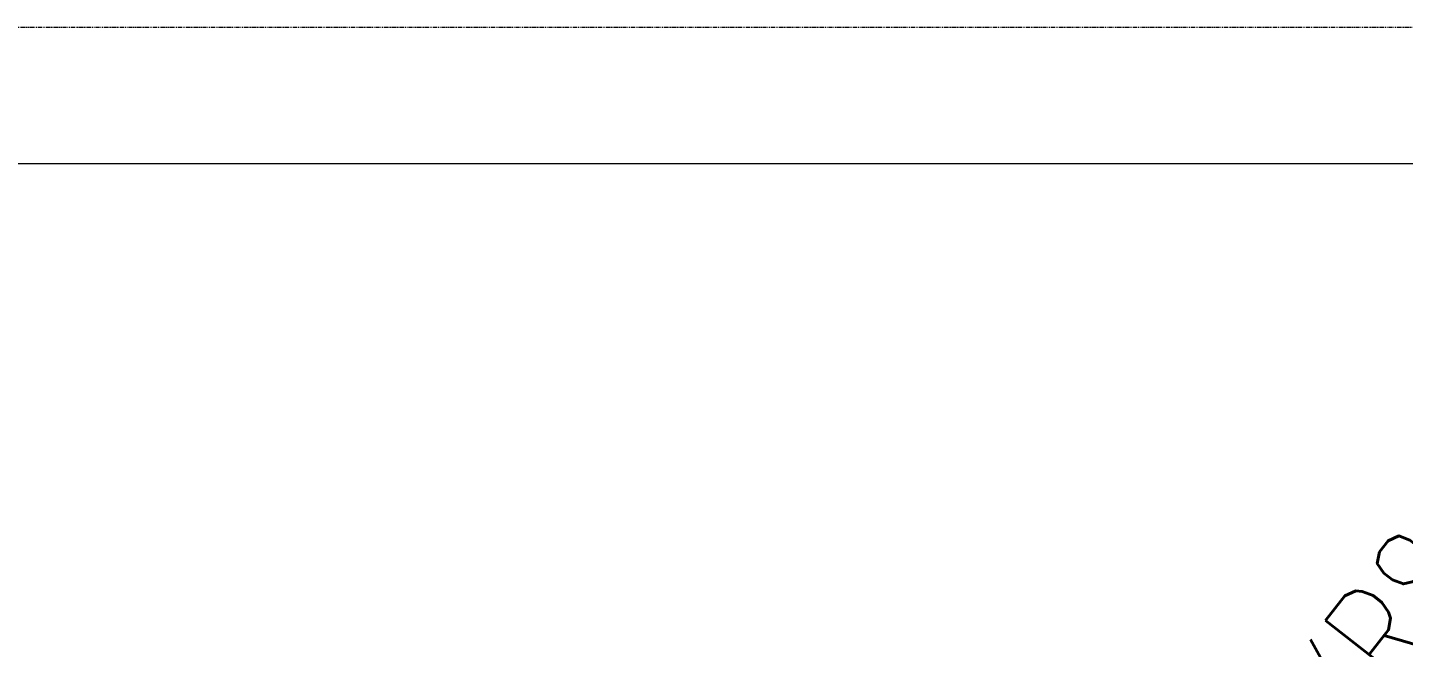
# Model space of a CAD drawing. Header units: millimetres. Extents: x 231 to 1413, y 306 to 1136.
# Drawn here: x 809.2 to 1018.1, y 1041.5 to 1135.6 of the extents above; entities that cross this region are included whole.
import ezdxf

# ---------------------------------------------------------------- set-up
doc = ezdxf.new("R2010")
doc.units = ezdxf.units.MM
doc.linetypes.add('PHANTOM2', pattern=[1.25, 0.625, -0.125, 0.125, -0.125, 0.125, -0.125])
doc.layers.add('尺寸標注', color=1, linetype='Continuous', lineweight=30)
doc.layers.add('裝訂區域', color=6, linetype='PHANTOM2', lineweight=13, plot=False)
doc.styles.add('DIM', font='txt.shx', dxfattribs={"width": 0.7, "bigfont": 'chineset.shx'})
doc.dimstyles.new('9.8', dxfattribs={"dimscale": 9.8, "dimtxt": 2.5, "dimasz": 1.8, "dimexe": 1.6, "dimexo": 0.625, "dimtad": 1, "dimdec": 0, "dimdsep": 46, "dimlunit": 6, "dimtxsty": 'DIM', "dimcen": 0, "dimclrd": 1, "dimclre": 1, "dimclrt": 3, "dimadec": 1, "dimazin": 1, "dimtfac": 1, "dimtdec": 0, "dimtofl": 0, "dimtmove": 0, "dimatfit": 3, "dimfxl": 1, "dimtolj": 1, "dimlwd": 13, "dimlwe": 13, "dimarcsym": 0})

# ---------------------------------------------------------------- blocks, each defined once
blk = doc.blocks.new('*D24')
at = {"layer": 'Defpoints', "color": 0}
for p in [(969.79, 962.68), (916.94, 895.33)]:
    blk.add_point(p, dxfattribs=at)
at = {"layer": '尺寸標注', "color": 1, "lineweight": 13}
blk.add_line((1046.91, 1060.96), (977.05, 971.94), dxfattribs=at)
at = {"layer": '尺寸標注', "color": 1}
blk.add_solid([(975.51, 973.15), (978.6, 970.73), (969.79, 962.68)], dxfattribs=at)
at = {"layer": '尺寸標注', "color": 3, "lineweight": 0, "insert": (1015.31, 1042.91), "char_height": 17.64, "attachment_point": 5, "rotation": 51.8778, "style": 'DIM'}
blk.add_mtext('\\A1;4X{\\Ftxt,gbcbig|c163;R86}', dxfattribs=at)

msp = doc.modelspace()

# ---------------------------------------------------------------- linework, layer by layer
at = {"lineweight": 0}
msp.add_lwpolyline([(258.64, 327.15), (1385.16, 327.15), (1385.16, 1114.9), (258.64, 1114.9)], close=True, dxfattribs=at)
at = {"layer": '裝訂區域', "lineweight": 0}
msp.add_lwpolyline([(231.14, 306.42), (1412.66, 306.42), (1412.66, 1135.56), (231.14, 1135.56)], close=True, dxfattribs=at)

# ---------------------------------------------------------------- dimensions: what is measured, and where the dimension line sits
at = {"layer": '尺寸標注', "lineweight": 0}
dim = msp.add_radius_dim(center=(916.94, 895.33), mpoint=(969.79, 962.68), text='4X{\\Ftxt,gbcbig|c163;<>}', dimstyle='9.8', override={"dimtxt": 1.8, "dimasz": 1.2, "dimexe": 0.5, "dimexo": 0.3, "dimgap": 0.5}, dxfattribs=at)
dim.commit()
dim.dimension.update_dxf_attribs({"geometry": '*D24', "text_midpoint": (1026.1, 1034.44), "dimtype": 164})

doc.saveas('drawing.dxf')
